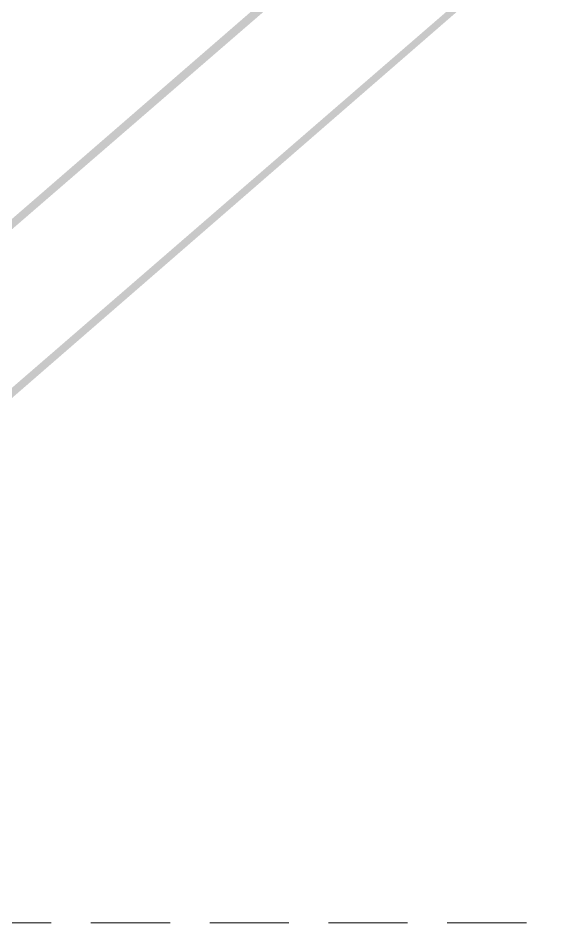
# Model space of a CAD drawing. Header units: millimetres. Extents: x -71336 to -35435, y -26189 to 22712.
# Drawn here: x -39891.37 to -39882.98, y -5471.38 to -5457.1 of the extents above; entities that cross this region are included whole.
import ezdxf
from ezdxf.enums import TextEntityAlignment as Align

# ---------------------------------------------------------------- set-up
doc = ezdxf.new("R2010")
doc.units = ezdxf.units.MM
doc.linetypes.add('DASHED2', pattern=[0.375, 0.25, -0.125])
doc.layers.add('SC - Equipment', color=7, linetype='Continuous', lineweight=13)
doc.styles.get("Standard").update_dxf_attribs({"font": 'arial.ttf', "height": 35})

# ---------------------------------------------------------------- blocks, each defined once
blk = doc.blocks.new('BARCO CLICKSHARE BUTTON WITH TEXT - SCHEMATIC')
at = {"layer": 'SC - Equipment', "color": 7, "lineweight": 0, "transparency": 33554687}
for points in [[(-14.197, -20.089), (-5.871, -12.873), (-14.112, -20.175), (-5.786, -12.98)], [(-4.419, -14.432), (-12.809, -21.712), (-4.483, -14.346), (-12.873, -21.605)]]:
    blk.add_solid(points, dxfattribs=at)
at = {"ltscale": 5}
for tag, p in [('MAKE', (0, 10.975)), ('MODEL', (0, 5.975))]:
    blk.add_attdef(tag, text='', height=2.5, dxfattribs=at).set_placement(p, align=Align.MIDDLE_CENTER)
at = {"ltscale": 5, "flags": 1}
for tag, p in [('ROOM_TYPE', (45, -5)), ('LOCATION', (45, -10)), ('RACK_EQUIPMENT_(Y/N)', (45, -15)), ('IP_(Y/N)', (45, -30)), ('POE(WATT)', (45, -35)), ('AMP(@240V)', (45, -40)), ('WATT', (45, -45)), ('BTU/H', (45, -50)), ('WEIGHT(KG)', (45, -55)), ('TRANSFORMER_TAPS', (45, -60))]:
    blk.add_attdef(tag, p, '', height=2.5, dxfattribs=at)
for tag, p in [('DESCRIPTION', (56.961, -23.892)), ('BRACKET', (53.155, -63.495))]:
    blk.add_attdef(tag, text='', height=2.5, dxfattribs=at).set_placement(p, align=Align.MIDDLE_CENTER)

msp = doc.modelspace()

# ---------------------------------------------------------------- linework, layer by layer
at = {"layer": 'SC - Equipment', "color": 251, "linetype": 'DASHED2', "ltscale": 5, "true_color": 0x636466}
msp.add_lwpolyline([(-39771.47, -5361.375), (-40036.47, -5361.375), (-40036.471, -5471.375), (-39771.471, -5471.375)], close=True, dxfattribs=at)

# ---------------------------------------------------------------- block references
at = {"ltscale": 5}
msp.add_blockref('BARCO CLICKSHARE BUTTON WITH TEXT - SCHEMATIC', (-39878.971, -5441.654), dxfattribs=at)

doc.saveas('drawing.dxf')
